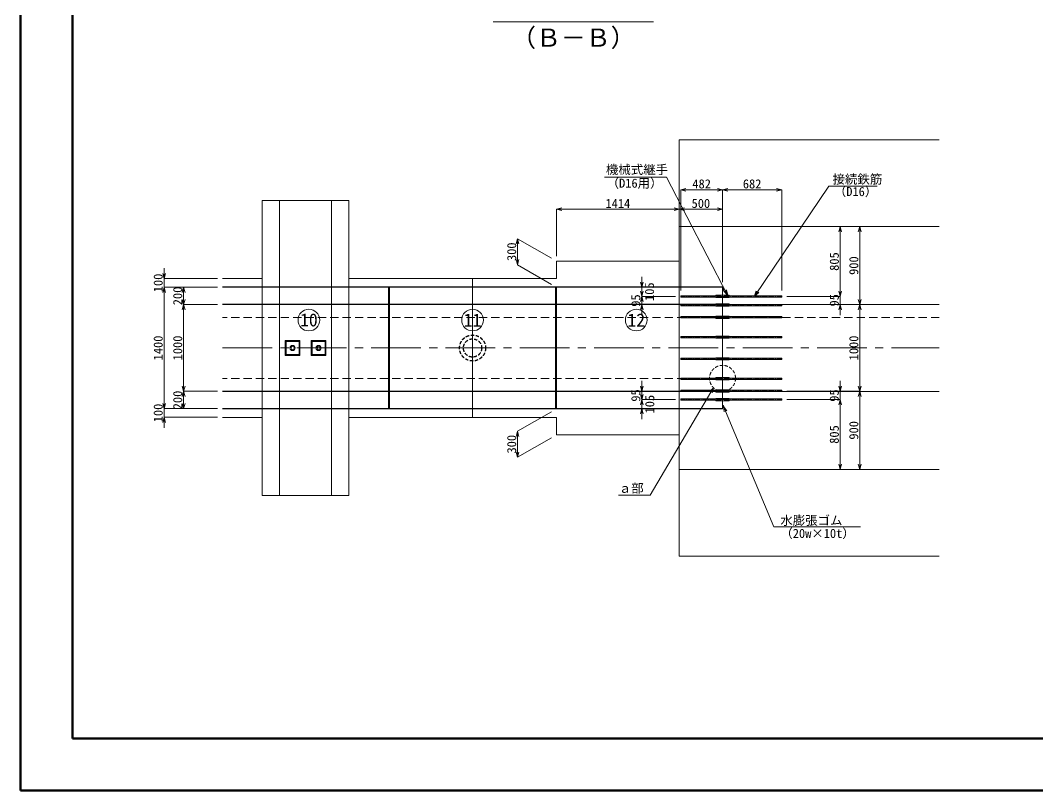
# Model space of a CAD drawing. Header units: millimetres. Extents: x 0 to 25230, y 0 to 17820.
# Drawn here: x 0 to 11733, y 0 to 8885 of the extents above; entities that cross this region are included whole.
import ezdxf
from ezdxf import colors
from ezdxf.entities.mleader import LeaderData, LeaderLine
from ezdxf.enums import TextEntityAlignment as Align
from ezdxf.math import Vec2, Vec3

# ---------------------------------------------------------------- set-up
doc = ezdxf.new("R2010")
doc.units = ezdxf.units.MM
doc.header["$LTSCALE"] = 30
doc.header["$PDMODE"] = 3
doc.header["$PDSIZE"] = -2
for name, pattern in [('CENTER2', [28.575, 19.05, -3.175, 3.175, -3.175]), ('HIDDEN', [0.375, 0.25, -0.125]), ('HIDDEN2', [4.7625, 3.175, -1.5875])]:
    doc.linetypes.add(name, pattern=pattern)
for name, color, linetype, lineweight in [('0その他', 7, 'Continuous', 13), ('0タイトル', 7, 'Continuous', 13), ('0中心線', 7, 'CENTER2', 5), ('0寸法', 7, 'Continuous', 5), ('0文字', 41, 'Continuous', 5), ('1Pca-BOX', 3, 'Continuous', 25), ('1Pca-BOX割付', 4, 'Continuous', 13), ('1アンカーボルト孔', 30, 'Continuous', 13), ('1グラウトホール', 1, 'HIDDEN2', 25), ('2均し基礎コンクリート', 140, 'Continuous', 13), ('2現場打ち・増しコン', 1, 'HIDDEN2', 13), ('3ブチルゴム等', 173, 'Continuous', 13), ('3機械式継手', 220, 'Continuous', 13), ('D-TTL', 2, 'Continuous', 50)]:
    doc.layers.add(name, color=color, linetype=linetype, lineweight=lineweight)
doc.layers.add('D-WORK作業ﾚｲﾔ', color=9, linetype='Continuous', lineweight=5, plot=False)
doc.styles.get("Standard").update_dxf_attribs({"font": 'MS Gothic.ttf'})
doc.styles.add('寸法文字', font='MS Gothic.ttf')
doc.styles.add('文字', font='MS Gothic.ttf')
doc.dimstyles.new('1／30', dxfattribs={"dimscale": 30, "dimtxt": 3.5, "dimasz": 2, "dimexe": 0, "dimexo": 2, "dimgap": 0.5, "dimtad": 1, "dimdec": 0, "dimzin": 1, "dimdsep": 46, "dimtxsty": '寸法文字', "dimblk": 'OPEN30', "dimcen": 2.5, "dimclrd": 256, "dimclre": 256, "dimclrt": 256, "dimadec": 0, "dimazin": 0, "dimtfac": 1, "dimtdec": 0, "dimtmove": 0, "dimatfit": 3, "dimldrblk": 'OPEN30', "dimfxl": 1, "dimlwd": -1, "dimlwe": -1, "dimarcsym": 0})

# ---------------------------------------------------------------- blocks, each defined once
blk = doc.blocks.new('*U28')
at = {"layer": '0中心線', "ltscale": 0.1}
blk.add_line((682, 0), (-482, 0), dxfattribs=at)
at = {"layer": '3機械式継手'}
for p, q in [((-77, 8), (-482, 8)), ((-482, -8), (-482, 8)), ((-77, -13), (-77, 13)), ((-77, 13), (-22, 13)), ((-18, 13), (-22, 13)), ((-18, 13), (0, 13)), ((0, 13), (0, -13)), ((18, 13), (0, 13)), ((0, 13), (0, -13)), ((18, 13), (22, 13)), ((77, 13), (22, 13)), ((77, -13), (77, 13)), ((77, 8), (682, 8)), ((682, -8), (682, 8)), ((-77, -8), (-482, -8)), ((-77, -13), (-22, -13)), ((-18, -13), (-22, -13)), ((-18, -13), (0, -13)), ((18, -13), (0, -13)), ((18, -13), (22, -13)), ((77, -13), (22, -13)), ((77, -8), (682, -8))]:
    blk.add_line(p, q, dxfattribs=at)
at = {"layer": '3機械式継手', "linetype": 'HIDDEN2', "ltscale": 0.6}
for p, q in [((-77, 8), (0, 8)), ((-32, -8), (-32, 8)), ((-21, -8), (-21, 8)), ((77, 8), (0, 8)), ((21, -8), (21, 8)), ((32, -8), (32, 8)), ((-77, -8), (0, -8)), ((77, -8), (0, -8))]:
    blk.add_line(p, q, dxfattribs=at)
blk = doc.blocks.new('アンカーボルト箱抜_平面')
for p, q in [((-85, -85), (-85, 85)), ((-85, 85), (85, 85)), ((-75, 75), (-85, 85)), ((-75, -75), (-75, 75)), ((-75, 75), (75, 75)), ((75, 75), (85, 85)), ((75, -75), (75, 75)), ((85, -85), (85, 85)), ((-75, -75), (-85, -85)), ((-85, -85), (85, -85)), ((-75, -75), (75, -75)), ((75, -75), (85, -85))]:
    blk.add_line(p, q)
for radius in [30, 20]:
    blk.add_circle((0, 0), radius)
blk = doc.blocks.new('_Open30')
at = {"color": 0, "linetype": 'ByBlock', "lineweight": -2}
for p, q in [((-1, 0.27), (0, 0)), ((0, 0), (-1, -0.27)), ((0, 0), (-1, 0))]:
    blk.add_line(p, q, dxfattribs=at)
blk = doc.blocks.new('*D84')
at = {"layer": '0寸法', "ltscale": 30, "transparency": 16777216}
for p, q in [((2273, 5806), (1883, 5806)), ((1883, 5746), (1883, 5666)), ((2273, 5606), (1883, 5606))]:
    blk.add_line(p, q, dxfattribs=at)
at = {"layer": 'Defpoints', "color": 0, "ltscale": 30, "transparency": 16777216}
for p in [(2333, 5806), (1883, 5606), (2333, 5606)]:
    blk.add_point(p, dxfattribs=at)
at = {"layer": '0寸法', "ltscale": 30, "transparency": 16777216, "xscale": 60, "yscale": 60, "zscale": 60}
for p, rotation in [((1883, 5806), 90), ((1883, 5606), 270)]:
    blk.add_blockref('_Open30', p, dxfattribs=dict(at, rotation=rotation))
at = {"layer": '0寸法', "ltscale": 30, "transparency": 16777216, "insert": (1815, 5706), "char_height": 105, "attachment_point": 5, "rotation": 90, "style": '寸法文字'}
blk.add_mtext('200', dxfattribs=at)
blk = doc.blocks.new('*D85')
at = {"layer": '0寸法', "ltscale": 30, "transparency": 16777216}
for p, q in [((2273, 5606), (1883, 5606)), ((1883, 5546), (1883, 4666)), ((2273, 4606), (1883, 4606))]:
    blk.add_line(p, q, dxfattribs=at)
at = {"layer": 'Defpoints', "color": 0, "ltscale": 30, "transparency": 16777216}
for p in [(2333, 5606), (1883, 4606), (2333, 4606)]:
    blk.add_point(p, dxfattribs=at)
at = {"layer": '0寸法', "ltscale": 30, "transparency": 16777216, "xscale": 60, "yscale": 60, "zscale": 60}
for p, rotation in [((1883, 5606), 90), ((1883, 4606), 270)]:
    blk.add_blockref('_Open30', p, dxfattribs=dict(at, rotation=rotation))
at = {"layer": '0寸法', "ltscale": 30, "transparency": 16777216, "insert": (1815, 5106), "char_height": 105, "attachment_point": 5, "rotation": 90, "style": '寸法文字'}
blk.add_mtext('1000', dxfattribs=at)
blk = doc.blocks.new('*D86')
at = {"layer": '0寸法', "ltscale": 30, "transparency": 16777216}
for p, q in [((2273, 4606), (1883, 4606)), ((1883, 4546), (1883, 4466)), ((2273, 4406), (1883, 4406))]:
    blk.add_line(p, q, dxfattribs=at)
at = {"layer": 'Defpoints', "color": 0, "ltscale": 30, "transparency": 16777216}
for p in [(2333, 4606), (1883, 4406), (2333, 4406)]:
    blk.add_point(p, dxfattribs=at)
at = {"layer": '0寸法', "ltscale": 30, "transparency": 16777216, "xscale": 60, "yscale": 60, "zscale": 60}
for p, rotation in [((1883, 4606), 90), ((1883, 4406), 270)]:
    blk.add_blockref('_Open30', p, dxfattribs=dict(at, rotation=rotation))
at = {"layer": '0寸法', "ltscale": 30, "transparency": 16777216, "insert": (1815, 4506), "char_height": 105, "attachment_point": 5, "rotation": 90, "style": '寸法文字'}
blk.add_mtext('200', dxfattribs=at)
blk = doc.blocks.new('*D87')
at = {"layer": '0寸法', "ltscale": 30, "transparency": 16777216}
for p, q in [((1658, 4466), (1658, 4526)), ((2273, 4406), (1658, 4406)), ((1658, 4306), (1658, 4406)), ((2273, 4306), (1658, 4306)), ((1658, 4246), (1658, 4186))]:
    blk.add_line(p, q, dxfattribs=at)
at = {"layer": 'Defpoints', "color": 0, "ltscale": 30, "transparency": 16777216}
for p in [(1658, 4406), (2333, 4406), (2333, 4306)]:
    blk.add_point(p, dxfattribs=at)
at = {"layer": '0寸法', "ltscale": 30, "transparency": 16777216, "xscale": 60, "yscale": 60, "zscale": 60}
for p, rotation in [((1658, 4406), 270), ((1658, 4306), 90)]:
    blk.add_blockref('_Open30', p, dxfattribs=dict(at, rotation=rotation))
at = {"layer": '0寸法', "ltscale": 30, "transparency": 16777216, "insert": (1590, 4356), "char_height": 105, "attachment_point": 5, "rotation": 90, "style": '寸法文字'}
blk.add_mtext('100', dxfattribs=at)
blk = doc.blocks.new('*D83')
at = {"layer": '0寸法', "ltscale": 30, "transparency": 16777216}
for p, q in [((2273, 5806), (1658, 5806)), ((1658, 4466), (1658, 5746)), ((2273, 4406), (1658, 4406))]:
    blk.add_line(p, q, dxfattribs=at)
at = {"layer": 'Defpoints', "color": 0, "ltscale": 30, "transparency": 16777216}
for p in [(1658, 5806), (2333, 5806), (2333, 4406)]:
    blk.add_point(p, dxfattribs=at)
at = {"layer": '0寸法', "ltscale": 30, "transparency": 16777216, "xscale": 60, "yscale": 60, "zscale": 60}
for p, rotation in [((1658, 5806), 90), ((1658, 4406), 270)]:
    blk.add_blockref('_Open30', p, dxfattribs=dict(at, rotation=rotation))
at = {"layer": '0寸法', "ltscale": 30, "transparency": 16777216, "insert": (1590, 5106), "char_height": 105, "attachment_point": 5, "rotation": 90, "style": '寸法文字'}
blk.add_mtext('1400', dxfattribs=at)
blk = doc.blocks.new('*D88')
at = {"layer": '0寸法', "ltscale": 30, "transparency": 16777216}
for p, q in [((1658, 5966), (1658, 6026)), ((2273, 5906), (1658, 5906)), ((1658, 5806), (1658, 5906)), ((2273, 5806), (1658, 5806)), ((1658, 5746), (1658, 5686))]:
    blk.add_line(p, q, dxfattribs=at)
at = {"layer": 'Defpoints', "color": 0, "ltscale": 30, "transparency": 16777216}
for p in [(1658, 5906), (2333, 5906), (2333, 5806)]:
    blk.add_point(p, dxfattribs=at)
at = {"layer": '0寸法', "ltscale": 30, "transparency": 16777216, "xscale": 60, "yscale": 60, "zscale": 60}
for p, rotation in [((1658, 5906), 270), ((1658, 5806), 90)]:
    blk.add_blockref('_Open30', p, dxfattribs=dict(at, rotation=rotation))
at = {"layer": '0寸法', "ltscale": 30, "transparency": 16777216, "insert": (1590, 5856), "char_height": 105, "attachment_point": 5, "rotation": 90, "style": '寸法文字'}
blk.add_mtext('100', dxfattribs=at)
blk = doc.blocks.new('*D89')
at = {"layer": '0寸法', "ltscale": 30, "transparency": 16777216}
for p, q in [((6125, 4371), (5735, 4146)), ((5735, 4086), (5735, 3906)), ((6125, 4071), (5735, 3846))]:
    blk.add_line(p, q, dxfattribs=at)
at = {"layer": 'Defpoints', "color": 0, "ltscale": 30, "transparency": 16777216}
for p in [(6185, 4406), (6185, 4106), (5735, 3846)]:
    blk.add_point(p, dxfattribs=at)
at = {"layer": '0寸法', "ltscale": 30, "transparency": 16777216, "xscale": 60, "yscale": 60, "zscale": 60}
for p, rotation in [((5735, 4146), 90), ((5735, 3846), 270)]:
    blk.add_blockref('_Open30', p, dxfattribs=dict(at, rotation=rotation))
at = {"layer": '0寸法', "ltscale": 30, "transparency": 16777216, "insert": (5667, 3996), "char_height": 105, "attachment_point": 5, "rotation": 90, "style": '寸法文字'}
blk.add_mtext('300', dxfattribs=at)
blk = doc.blocks.new('*D90')
at = {"layer": '0寸法', "ltscale": 30, "transparency": 16777216}
for p, q in [((6125, 6140), (5735, 6366)), ((5735, 6126), (5735, 6306)), ((6125, 5840), (5735, 6066))]:
    blk.add_line(p, q, dxfattribs=at)
at = {"layer": 'Defpoints', "color": 0, "ltscale": 30, "transparency": 16777216}
for p in [(5735, 6366), (6185, 6106), (6185, 5806)]:
    blk.add_point(p, dxfattribs=at)
at = {"layer": '0寸法', "ltscale": 30, "transparency": 16777216, "xscale": 60, "yscale": 60, "zscale": 60}
for p, rotation in [((5735, 6366), 90), ((5735, 6066), 270)]:
    blk.add_blockref('_Open30', p, dxfattribs=dict(at, rotation=rotation))
at = {"layer": '0寸法', "ltscale": 30, "transparency": 16777216, "insert": (5667, 6216), "char_height": 105, "attachment_point": 5, "rotation": 90, "style": '寸法文字'}
blk.add_mtext('300', dxfattribs=at)
blk = doc.blocks.new('*D91')
at = {"layer": '0寸法', "ltscale": 30, "transparency": 16777216}
for p, q in [((7167, 4666), (7167, 4726)), ((7557, 4606), (7167, 4606)), ((7167, 4606), (7167, 4511)), ((7557, 4511), (7167, 4511)), ((7167, 4451), (7167, 4391))]:
    blk.add_line(p, q, dxfattribs=at)
at = {"layer": 'Defpoints', "color": 0, "ltscale": 30, "transparency": 16777216}
for p in [(7617, 4606), (7167, 4511), (7617, 4511)]:
    blk.add_point(p, dxfattribs=at)
at = {"layer": '0寸法', "ltscale": 30, "transparency": 16777216, "xscale": 60, "yscale": 60, "zscale": 60}
for p, rotation in [((7167, 4606), 270), ((7167, 4511), 90)]:
    blk.add_blockref('_Open30', p, dxfattribs=dict(at, rotation=rotation))
at = {"layer": '0寸法', "ltscale": 30, "transparency": 16777216, "insert": (7099, 4558), "char_height": 105, "attachment_point": 5, "rotation": 90, "style": '寸法文字'}
blk.add_mtext('95', dxfattribs=at)
blk = doc.blocks.new('*D92')
at = {"layer": '0寸法', "ltscale": 30, "transparency": 16777216}
for p, q in [((7167, 4571), (7167, 4631)), ((7557, 4511), (7167, 4511)), ((7167, 4511), (7167, 4406)), ((7557, 4406), (7167, 4406)), ((7167, 4346), (7167, 4286))]:
    blk.add_line(p, q, dxfattribs=at)
at = {"layer": 'Defpoints', "color": 0, "ltscale": 30, "transparency": 16777216}
for p in [(7617, 4511), (7167, 4406), (7617, 4406)]:
    blk.add_point(p, dxfattribs=at)
at = {"layer": '0寸法', "ltscale": 30, "transparency": 16777216, "xscale": 60, "yscale": 60, "zscale": 60}
for p, rotation in [((7167, 4511), 270), ((7167, 4406), 90)]:
    blk.add_blockref('_Open30', p, dxfattribs=dict(at, rotation=rotation))
at = {"layer": '0寸法', "ltscale": 30, "transparency": 16777216, "insert": (7260, 4458), "char_height": 105, "attachment_point": 5, "rotation": 90, "style": '寸法文字'}
blk.add_mtext('105', dxfattribs=at)
blk = doc.blocks.new('*D93')
at = {"layer": '0寸法', "ltscale": 30, "transparency": 16777216}
for p, q in [((7167, 5866), (7167, 5926)), ((7557, 5806), (7167, 5806)), ((7167, 5806), (7167, 5701)), ((7557, 5701), (7167, 5701)), ((7167, 5641), (7167, 5581))]:
    blk.add_line(p, q, dxfattribs=at)
at = {"layer": 'Defpoints', "color": 0, "ltscale": 30, "transparency": 16777216}
for p in [(7617, 5806), (7167, 5701), (7617, 5701)]:
    blk.add_point(p, dxfattribs=at)
at = {"layer": '0寸法', "ltscale": 30, "transparency": 16777216, "xscale": 60, "yscale": 60, "zscale": 60}
for p, rotation in [((7167, 5806), 270), ((7167, 5701), 90)]:
    blk.add_blockref('_Open30', p, dxfattribs=dict(at, rotation=rotation))
at = {"layer": '0寸法', "ltscale": 30, "transparency": 16777216, "insert": (7257, 5755), "char_height": 105, "attachment_point": 5, "rotation": 90, "style": '寸法文字'}
blk.add_mtext('105', dxfattribs=at)
blk = doc.blocks.new('*D94')
at = {"layer": '0寸法', "ltscale": 30, "transparency": 16777216}
for p, q in [((7167, 5761), (7167, 5821)), ((7557, 5701), (7167, 5701)), ((7167, 5701), (7167, 5606)), ((7557, 5606), (7167, 5606)), ((7167, 5546), (7167, 5486))]:
    blk.add_line(p, q, dxfattribs=at)
at = {"layer": 'Defpoints', "color": 0, "ltscale": 30, "transparency": 16777216}
for p in [(7617, 5701), (7167, 5606), (7617, 5606)]:
    blk.add_point(p, dxfattribs=at)
at = {"layer": '0寸法', "ltscale": 30, "transparency": 16777216, "xscale": 60, "yscale": 60, "zscale": 60}
for p, rotation in [((7167, 5701), 270), ((7167, 5606), 90)]:
    blk.add_blockref('_Open30', p, dxfattribs=dict(at, rotation=rotation))
at = {"layer": '0寸法', "ltscale": 30, "transparency": 16777216, "insert": (7099, 5653), "char_height": 105, "attachment_point": 5, "rotation": 90, "style": '寸法文字'}
blk.add_mtext('95', dxfattribs=at)
blk = doc.blocks.new('*D95')
at = {"layer": '0寸法', "ltscale": 30, "transparency": 16777216}
for p, q in [((6185, 6166), (6185, 6706)), ((6245, 6706), (7539, 6706)), ((7599, 6166), (7599, 6706))]:
    blk.add_line(p, q, dxfattribs=at)
at = {"layer": 'Defpoints', "color": 0, "ltscale": 30, "transparency": 16777216}
for p in [(7599, 6706), (6185, 6106), (7599, 6106)]:
    blk.add_point(p, dxfattribs=at)
at = {"layer": '0寸法', "ltscale": 30, "transparency": 16777216, "xscale": 60, "yscale": 60, "zscale": 60, "rotation": 180}
blk.add_blockref('_Open30', (6185, 6706), dxfattribs=at)
at = {"layer": '0寸法', "ltscale": 30, "transparency": 16777216, "xscale": 60, "yscale": 60, "zscale": 60}
blk.add_blockref('_Open30', (7599, 6706), dxfattribs=at)
at = {"layer": '0寸法', "ltscale": 30, "transparency": 16777216, "insert": (6892, 6773), "char_height": 105, "attachment_point": 5, "style": '寸法文字'}
blk.add_mtext('1414', dxfattribs=at)
blk = doc.blocks.new('*D96')
at = {"layer": '0寸法', "ltscale": 30, "transparency": 16777216}
for p, q in [((7599, 6166), (7599, 6706)), ((7659, 6706), (8039, 6706)), ((8099, 5866), (8099, 6706))]:
    blk.add_line(p, q, dxfattribs=at)
at = {"layer": 'Defpoints', "color": 0, "ltscale": 30, "transparency": 16777216}
for p in [(8099, 6706), (7599, 6106), (8099, 5806)]:
    blk.add_point(p, dxfattribs=at)
at = {"layer": '0寸法', "ltscale": 30, "transparency": 16777216, "xscale": 60, "yscale": 60, "zscale": 60, "rotation": 180}
blk.add_blockref('_Open30', (7599, 6706), dxfattribs=at)
at = {"layer": '0寸法', "ltscale": 30, "transparency": 16777216, "xscale": 60, "yscale": 60, "zscale": 60}
blk.add_blockref('_Open30', (8099, 6706), dxfattribs=at)
at = {"layer": '0寸法', "ltscale": 30, "transparency": 16777216, "insert": (7849, 6773), "char_height": 105, "attachment_point": 5, "style": '寸法文字'}
blk.add_mtext('500', dxfattribs=at)
blk = doc.blocks.new('*D97')
at = {"layer": '0寸法', "ltscale": 30, "transparency": 16777216}
for p, q in [((7617, 5769), (7617, 6931)), ((7677, 6931), (8039, 6931)), ((8099, 5866), (8099, 6931))]:
    blk.add_line(p, q, dxfattribs=at)
at = {"layer": 'Defpoints', "color": 0, "ltscale": 30, "transparency": 16777216}
for p in [(8099, 6931), (8099, 5806), (7617, 5709)]:
    blk.add_point(p, dxfattribs=at)
at = {"layer": '0寸法', "ltscale": 30, "transparency": 16777216, "xscale": 60, "yscale": 60, "zscale": 60, "rotation": 180}
blk.add_blockref('_Open30', (7617, 6931), dxfattribs=at)
at = {"layer": '0寸法', "ltscale": 30, "transparency": 16777216, "xscale": 60, "yscale": 60, "zscale": 60}
blk.add_blockref('_Open30', (8099, 6931), dxfattribs=at)
at = {"layer": '0寸法', "ltscale": 30, "transparency": 16777216, "insert": (7858, 6998), "char_height": 105, "attachment_point": 5, "style": '寸法文字'}
blk.add_mtext('482', dxfattribs=at)
blk = doc.blocks.new('*D98')
at = {"layer": '0寸法', "ltscale": 30, "transparency": 16777216}
for p, q in [((8099, 5866), (8099, 6931)), ((8159, 6931), (8721, 6931)), ((8781, 5769), (8781, 6931))]:
    blk.add_line(p, q, dxfattribs=at)
at = {"layer": 'Defpoints', "color": 0, "ltscale": 30, "transparency": 16777216}
for p in [(8781, 6931), (8099, 5806), (8781, 5709)]:
    blk.add_point(p, dxfattribs=at)
at = {"layer": '0寸法', "ltscale": 30, "transparency": 16777216, "xscale": 60, "yscale": 60, "zscale": 60, "rotation": 180}
blk.add_blockref('_Open30', (8099, 6931), dxfattribs=at)
at = {"layer": '0寸法', "ltscale": 30, "transparency": 16777216, "xscale": 60, "yscale": 60, "zscale": 60}
blk.add_blockref('_Open30', (8781, 6931), dxfattribs=at)
at = {"layer": '0寸法', "ltscale": 30, "transparency": 16777216, "insert": (8440, 6998), "char_height": 105, "attachment_point": 5, "style": '寸法文字'}
blk.add_mtext('682', dxfattribs=at)
blk = doc.blocks.new('*D99')
at = {"layer": '0寸法', "ltscale": 30, "transparency": 16777216}
for p, q in [((8841, 6506), (9456, 6506)), ((9456, 6446), (9456, 5761)), ((8841, 5701), (9456, 5701))]:
    blk.add_line(p, q, dxfattribs=at)
at = {"layer": 'Defpoints', "color": 0, "ltscale": 30, "transparency": 16777216}
for p in [(8781, 6506), (8781, 5701), (9456, 5701)]:
    blk.add_point(p, dxfattribs=at)
at = {"layer": '0寸法', "ltscale": 30, "transparency": 16777216, "xscale": 60, "yscale": 60, "zscale": 60}
for p, rotation in [((9456, 6506), 90), ((9456, 5701), 270)]:
    blk.add_blockref('_Open30', p, dxfattribs=dict(at, rotation=rotation))
at = {"layer": '0寸法', "ltscale": 30, "transparency": 16777216, "insert": (9388, 6103), "char_height": 105, "attachment_point": 5, "rotation": 90, "style": '寸法文字'}
blk.add_mtext('805', dxfattribs=at)
blk = doc.blocks.new('*D101')
at = {"layer": '0寸法', "ltscale": 30, "transparency": 16777216}
for p, q in [((9456, 5761), (9456, 5821)), ((8841, 5701), (9456, 5701)), ((9456, 5701), (9456, 5606)), ((8841, 5606), (9456, 5606)), ((9456, 5546), (9456, 5486))]:
    blk.add_line(p, q, dxfattribs=at)
at = {"layer": 'Defpoints', "color": 0, "ltscale": 30, "transparency": 16777216}
for p in [(8781, 5701), (8781, 5606), (9456, 5606)]:
    blk.add_point(p, dxfattribs=at)
at = {"layer": '0寸法', "ltscale": 30, "transparency": 16777216, "xscale": 60, "yscale": 60, "zscale": 60}
for p, rotation in [((9456, 5701), 270), ((9456, 5606), 90)]:
    blk.add_blockref('_Open30', p, dxfattribs=dict(at, rotation=rotation))
at = {"layer": '0寸法', "ltscale": 30, "transparency": 16777216, "insert": (9388, 5656), "char_height": 105, "attachment_point": 5, "rotation": 90, "style": '寸法文字'}
blk.add_mtext('95', dxfattribs=at)
blk = doc.blocks.new('*D102')
at = {"layer": '0寸法', "ltscale": 30, "transparency": 16777216}
for p, q in [((8841, 5606), (9681, 5606)), ((9681, 5546), (9681, 4666)), ((8841, 4606), (9681, 4606))]:
    blk.add_line(p, q, dxfattribs=at)
at = {"layer": 'Defpoints', "color": 0, "ltscale": 30, "transparency": 16777216}
for p in [(8781, 5606), (8781, 4606), (9681, 4606)]:
    blk.add_point(p, dxfattribs=at)
at = {"layer": '0寸法', "ltscale": 30, "transparency": 16777216, "xscale": 60, "yscale": 60, "zscale": 60}
for p, rotation in [((9681, 5606), 90), ((9681, 4606), 270)]:
    blk.add_blockref('_Open30', p, dxfattribs=dict(at, rotation=rotation))
at = {"layer": '0寸法', "ltscale": 30, "transparency": 16777216, "insert": (9613, 5106), "char_height": 105, "attachment_point": 5, "rotation": 90, "style": '寸法文字'}
blk.add_mtext('1000', dxfattribs=at)
blk = doc.blocks.new('*D100')
at = {"layer": '0寸法', "ltscale": 30, "transparency": 16777216}
for p, q in [((8841, 6506), (9681, 6506)), ((9681, 5666), (9681, 6446)), ((8841, 5606), (9681, 5606))]:
    blk.add_line(p, q, dxfattribs=at)
at = {"layer": 'Defpoints', "color": 0, "ltscale": 30, "transparency": 16777216}
for p in [(8781, 6506), (9681, 6506), (8781, 5606)]:
    blk.add_point(p, dxfattribs=at)
at = {"layer": '0寸法', "ltscale": 30, "transparency": 16777216, "xscale": 60, "yscale": 60, "zscale": 60}
for p, rotation in [((9681, 6506), 90), ((9681, 5606), 270)]:
    blk.add_blockref('_Open30', p, dxfattribs=dict(at, rotation=rotation))
at = {"layer": '0寸法', "ltscale": 30, "transparency": 16777216, "insert": (9613, 6056), "char_height": 105, "attachment_point": 5, "rotation": 90, "style": '寸法文字'}
blk.add_mtext('900', dxfattribs=at)
blk = doc.blocks.new('*D104')
at = {"layer": '0寸法', "ltscale": 30, "transparency": 16777216}
for p, q in [((9456, 4666), (9456, 4726)), ((8841, 4606), (9456, 4606)), ((9456, 4606), (9456, 4511)), ((8841, 4511), (9456, 4511)), ((9456, 4451), (9456, 4391))]:
    blk.add_line(p, q, dxfattribs=at)
at = {"layer": 'Defpoints', "color": 0, "ltscale": 30, "transparency": 16777216}
for p in [(8781, 4606), (8781, 4511), (9456, 4511)]:
    blk.add_point(p, dxfattribs=at)
at = {"layer": '0寸法', "ltscale": 30, "transparency": 16777216, "xscale": 60, "yscale": 60, "zscale": 60}
for p, rotation in [((9456, 4606), 270), ((9456, 4511), 90)]:
    blk.add_blockref('_Open30', p, dxfattribs=dict(at, rotation=rotation))
at = {"layer": '0寸法', "ltscale": 30, "transparency": 16777216, "insert": (9388, 4557), "char_height": 105, "attachment_point": 5, "rotation": 90, "style": '寸法文字'}
blk.add_mtext('95', dxfattribs=at)
blk = doc.blocks.new('*D105')
at = {"layer": '0寸法', "ltscale": 30, "transparency": 16777216}
for p, q in [((8841, 4511), (9456, 4511)), ((9456, 4451), (9456, 3766)), ((8841, 3706), (9456, 3706))]:
    blk.add_line(p, q, dxfattribs=at)
at = {"layer": 'Defpoints', "color": 0, "ltscale": 30, "transparency": 16777216}
for p in [(8781, 4511), (8781, 3706), (9456, 3706)]:
    blk.add_point(p, dxfattribs=at)
at = {"layer": '0寸法', "ltscale": 30, "transparency": 16777216, "xscale": 60, "yscale": 60, "zscale": 60}
for p, rotation in [((9456, 4511), 90), ((9456, 3706), 270)]:
    blk.add_blockref('_Open30', p, dxfattribs=dict(at, rotation=rotation))
at = {"layer": '0寸法', "ltscale": 30, "transparency": 16777216, "insert": (9388, 4108), "char_height": 105, "attachment_point": 5, "rotation": 90, "style": '寸法文字'}
blk.add_mtext('805', dxfattribs=at)
blk = doc.blocks.new('*D103')
at = {"layer": '0寸法', "ltscale": 30, "transparency": 16777216}
for p, q in [((8841, 4606), (9681, 4606)), ((9681, 4546), (9681, 3766)), ((8841, 3706), (9681, 3706))]:
    blk.add_line(p, q, dxfattribs=at)
at = {"layer": 'Defpoints', "color": 0, "ltscale": 30, "transparency": 16777216}
for p in [(8781, 4606), (8781, 3706), (9681, 3706)]:
    blk.add_point(p, dxfattribs=at)
at = {"layer": '0寸法', "ltscale": 30, "transparency": 16777216, "xscale": 60, "yscale": 60, "zscale": 60}
for p, rotation in [((9681, 4606), 90), ((9681, 3706), 270)]:
    blk.add_blockref('_Open30', p, dxfattribs=dict(at, rotation=rotation))
at = {"layer": '0寸法', "ltscale": 30, "transparency": 16777216, "insert": (9613, 4156), "char_height": 105, "attachment_point": 5, "rotation": 90, "style": '寸法文字'}
blk.add_mtext('900', dxfattribs=at)

msp = doc.modelspace()

# ---------------------------------------------------------------- linework, layer by layer
at = {"layer": '0その他', "linetype": 'HIDDEN', "ltscale": 5}
msp.add_circle((8098.89, 4755.73), 150, dxfattribs=at)
at = {"layer": '0タイトル'}
msp.add_line((7304.41, 8866.03), (5451.72, 8866.03), dxfattribs=at)
at = {"layer": '0中心線'}
msp.add_line((2332.89, 5105.73), (10598.89, 5105.73), dxfattribs=at)
at = {"layer": '0文字'}
for centre in [(3327.89, 5428.31), (5215.89, 5428.31), (7103.89, 5428.31)]:
    msp.add_circle(centre, 125, dxfattribs=at)
at = {"layer": '1Pca-BOX'}
for p, q in [((8098.89, 5805.73), (2332.89, 5805.73)), ((8098.89, 4605.73), (2332.89, 4605.73)), ((8098.89, 4405.73), (2332.89, 4405.73))]:
    msp.add_line(p, q, dxfattribs=at)
at = {"layer": '1Pca-BOX', "ltscale": 0.2}
msp.add_line((8098.89, 5605.73), (2332.89, 5605.73), dxfattribs=at)
at = {"layer": '1Pca-BOX', "linetype": 'HIDDEN2', "lineweight": 9}
for p, q in [((8098.89, 5455.73), (2332.89, 5455.73)), ((8098.89, 4755.73), (2332.89, 4755.73))]:
    msp.add_line(p, q, dxfattribs=at)
at = {"layer": '1Pca-BOX割付'}
for p, q in [((4246.89, 5805.73), (4246.89, 4405.73)), ((4258.89, 5805.73), (4258.89, 4405.73)), ((6172.89, 5805.73), (6172.89, 4405.73)), ((6184.89, 5805.73), (6184.89, 4405.73))]:
    msp.add_line(p, q, dxfattribs=at)
at = {"layer": '1グラウトホール', "ltscale": 0.4}
for radius in [150, 105]:
    msp.add_circle((5215.89, 5105.73), radius, dxfattribs=at)
at = {"layer": '2均し基礎コンクリート'}
for p, q in [((7598.89, 6105.73), (6184.89, 6105.73)), ((2332.89, 5905.73), (2790.18, 5905.73)), ((3790.18, 5905.73), (6184.89, 5905.73)), ((2332.89, 4305.73), (2790.18, 4305.73)), ((3790.18, 4305.73), (6184.89, 4305.73)), ((7598.89, 4105.73), (6184.89, 4105.73))]:
    msp.add_line(p, q, dxfattribs=at)
at = {"layer": '2均し基礎コンクリート', "linetype": 'ByBlock'}
for p, q in [((6184.89, 6105.73), (6184.89, 5905.73)), ((6184.89, 4105.73), (6184.89, 4305.73))]:
    msp.add_line(p, q, dxfattribs=at)
at = {"layer": '2現場打ち・増しコン', "linetype": 'Continuous'}
for p, q in [((7598.89, 5105.73), (7598.89, 7505.73)), ((10598.89, 7505.73), (7598.89, 7505.73)), ((3789.89, 6805.73), (2789.89, 6805.73)), ((2989.89, 6805.73), (2989.89, 3405.73)), ((3589.89, 3405.73), (3589.89, 6805.73)), ((10598.89, 6505.73), (7598.89, 6505.73)), ((7598.89, 5805.73), (8098.89, 5805.73)), ((8098.89, 5805.73), (8098.89, 4405.73)), ((8098.89, 4605.73), (10598.89, 4605.73)), ((7598.89, 2705.73), (7598.89, 4405.73)), ((7598.89, 4405.73), (8098.89, 4405.73)), ((7598.89, 3705.73), (10598.89, 3705.73)), ((10598.89, 2705.73), (7598.89, 2705.73))]:
    msp.add_line(p, q, dxfattribs=at)
at = {"layer": '2現場打ち・増しコン', "linetype": 'Continuous', "ltscale": 100}
for p, q in [((2789.89, 6805.73), (2789.89, 3405.73)), ((3789.89, 6805.73), (3789.89, 3405.73))]:
    msp.add_line(p, q, dxfattribs=at)
at = {"layer": '2現場打ち・増しコン', "linetype": 'Continuous', "ltscale": 0.2}
for p, q in [((10598.89, 5605.73), (8098.89, 5605.73)), ((7598.89, 5105.73), (7598.89, 4405.73))]:
    msp.add_line(p, q, dxfattribs=at)
at = {"layer": '2現場打ち・増しコン', "linetype": 'HIDDEN2', "lineweight": 9}
msp.add_line((10598.89, 5455.73), (8098.89, 5455.73), dxfattribs=at)
at = {"layer": '2現場打ち・増しコン', "linetype": 'Continuous', "ltscale": 30}
msp.add_line((3789.89, 3405.73), (2789.89, 3405.73), dxfattribs=at)
at = {"layer": '3ブチルゴム等'}
for points in [[(8098.89, 5770.73), (8108.89, 5770.73), (8108.89, 5790.73), (8098.89, 5790.73)], [(8098.89, 4440.73), (8108.89, 4440.73), (8108.89, 4420.73), (8098.89, 4420.73)]]:
    msp.add_lwpolyline(points, close=True, dxfattribs=at)
at = {"layer": 'D-TTL'}
for points in [[(0, 0), (25230, 0), (25230, 17820), (0, 17820)], [(600, 600), (24630, 600), (24630, 17220), (600, 17220)]]:
    msp.add_lwpolyline(points, close=True, dxfattribs=at)
at = {"layer": 'D-WORK作業ﾚｲﾔ'}
msp.add_line((5215.89, 5905.73), (5215.89, 4305.73), dxfattribs=at)

# ---------------------------------------------------------------- block references
at = {"layer": '1アンカーボルト孔', "rotation": 270}
for p in [(3139.89, 5105.73), (3439.89, 5105.73)]:
    msp.add_blockref('アンカーボルト箱抜_平面', p, dxfattribs=at)
at = {"layer": '3機械式継手', "ltscale": 0.8}
for p in [(8098.89, 5700.73), (8098.89, 5600.73), (8098.89, 5460.73), (8098.89, 5230.73), (8098.89, 4980.73), (8098.89, 4750.73), (8098.89, 4610.73), (8098.89, 4510.73)]:
    msp.add_blockref('*U28', p, dxfattribs=at)

# ---------------------------------------------------------------- texts
at = {"layer": '0タイトル', "style": '文字'}
msp.add_text('（Ｂ－Ｂ）', height=210, dxfattribs=at).set_placement((6378.06, 8580.33), align=Align.CENTER)
at = {"layer": '0文字', "style": '文字'}
for s, p in [('（D16用）', (6762.06, 6954.4)), ('（D16）', (9382.63, 6857.99))]:
    msp.add_text(s, height=105, dxfattribs=at).set_placement(p)
for s, p in [('10', (3327.89, 5428.31)), ('11', (5215.89, 5428.31)), ('12', (7103.89, 5428.31))]:
    msp.add_text(s, height=150, dxfattribs=at).set_placement(p, align=Align.MIDDLE)
at = {"layer": '0文字', "char_height": 105, "attachment_point": 7}
for s, insert in [('機械式継手', (6754.26, 7099.33)), ('接続鉄筋', (9368.13, 6988.71))]:
    msp.add_mtext(s, dxfattribs=dict(at, insert=insert))

# ---------------------------------------------------------------- dimensions: what is measured, and where the dimension line sits
at = {"layer": '0寸法', "ltscale": 30}
for base, p1, p2, picture, middle in [((8098.89, 6930.73), (7616.89, 5708.73), (8098.89, 5805.73), '*D97', (7857.89, 6998.23)), ((7598.89, 6705.73), (6184.89, 6105.73), (7598.89, 6105.73), '*D95', (6891.89, 6773.23))]:
    dim = msp.add_linear_dim(base=base, p1=p1, p2=p2, dimstyle='1／30', dxfattribs=at)
    dim.commit()
    dim.dimension.update_dxf_attribs({"geometry": picture, "text_midpoint": middle})
for base, p1, p2, picture, middle in [((8780.89, 6930.73), (8098.89, 5805.73), (8780.89, 5708.73), '*D98', (8439.89, 6998.23)), ((8098.89, 6705.73), (7598.89, 6105.73), (8098.89, 5805.73), '*D96', (7848.89, 6773.23))]:
    dim = msp.add_linear_dim(base=base, p1=p1, p2=p2, dimstyle='1／30', override={"dimtmove": 1}, dxfattribs=at)
    dim.commit()
    dim.dimension.update_dxf_attribs({"geometry": picture, "text_midpoint": middle})
for base, p1, p2, angle, picture, middle in [((9455.89, 5700.73), (8780.89, 6505.73), (8780.89, 5700.73), 90, '*D99', (9388.39, 6103.23)), ((5734.89, 6365.54), (6184.89, 5805.73), (6184.89, 6105.73), 90, '*D90', (5667.39, 6215.54)), ((9455.89, 3705.73), (8780.89, 4510.73), (8780.89, 3705.73), 90, '*D105', (9388.39, 4108.23)), ((5734.89, 3845.92), (6184.89, 4405.73), (6184.89, 4105.73), 270, '*D89', (5667.39, 3995.92))]:
    dim = msp.add_linear_dim(base=base, p1=p1, p2=p2, angle=angle, dimstyle='1／30', dxfattribs=at)
    dim.commit()
    dim.dimension.update_dxf_attribs({"geometry": picture, "text_midpoint": middle})
for base, p1, p2, picture, middle in [((9680.89, 6505.73), (8780.89, 5605.73), (8780.89, 6505.73), '*D100', (9613.39, 6055.73)), ((1657.89, 5805.73), (2332.89, 4405.73), (2332.89, 5805.73), '*D83', (1590.39, 5105.73)), ((1882.89, 4605.73), (2332.89, 5605.73), (2332.89, 4605.73), '*D85', (1815.39, 5105.73)), ((9680.89, 4605.73), (8780.89, 5605.73), (8780.89, 4605.73), '*D102', (9613.39, 5105.73)), ((9680.89, 3705.73), (8780.89, 4605.73), (8780.89, 3705.73), '*D103', (9613.39, 4155.73))]:
    dim = msp.add_linear_dim(base=base, p1=p1, p2=p2, angle=90, dimstyle='1／30', override={"dimtmove": 1}, dxfattribs=at)
    dim.commit()
    dim.dimension.update_dxf_attribs({"geometry": picture, "text_midpoint": middle})
for base, p1, p2, override, picture, middle in [((1657.89, 5905.73), (2332.89, 5805.73), (2332.89, 5905.73), {"dimtmove": 1}, '*D88', (1657.89, 5855.73)), ((7166.89, 5700.73), (7616.89, 5805.73), (7616.89, 5700.73), {"dimtmove": 2}, '*D93', (7257.34, 5754.78)), ((9455.89, 5605.73), (8780.89, 5700.73), (8780.89, 5605.73), {"dimtmove": 2}, '*D101', (9388.39, 5655.5)), ((9455.89, 4510.73), (8780.89, 4605.73), (8780.89, 4510.73), {"dimtmove": 2}, '*D104', (9388.39, 4556.5)), ((1882.89, 4405.73), (2332.89, 4605.73), (2332.89, 4405.73), {"dimtmove": 1}, '*D86', (1882.89, 4505.73)), ((7166.89, 4405.73), (7616.89, 4510.73), (7616.89, 4405.73), {"dimtmove": 2}, '*D92', (7260.27, 4457.72))]:
    dim = msp.add_linear_dim(base=base, p1=p1, p2=p2, angle=90, dimstyle='1／30', override=override, dxfattribs=at)
    dim.commit()
    dim.dimension.update_dxf_attribs({"geometry": picture, "text_midpoint": middle, "dimtype": 160})
for base, p1, p2, picture, middle in [((1882.89, 5605.73), (2332.89, 5805.73), (2332.89, 5605.73), '*D84', (1882.89, 5705.73)), ((7166.89, 5605.73), (7616.89, 5700.73), (7616.89, 5605.73), '*D94', (7166.89, 5653.23)), ((7166.89, 4510.73), (7616.89, 4605.73), (7616.89, 4510.73), '*D91', (7166.89, 4558.23)), ((1657.89, 4405.73), (2332.89, 4305.73), (2332.89, 4405.73), '*D87', (1657.89, 4355.73))]:
    dim = msp.add_linear_dim(base=base, p1=p1, p2=p2, angle=90, dimstyle='1／30', dxfattribs=at)
    dim.commit()
    dim.dimension.update_dxf_attribs({"geometry": picture, "text_midpoint": middle, "dimtype": 160})

# ---------------------------------------------------------------- leaders
at = {"layer": '0文字'}
for points in [[(8155.59, 5714.49), (7454.19, 7077.99), (6737.23, 7077.99)], [(8469.72, 5706.54), (9325.43, 6974.16), (9883.87, 6974.16)]]:
    msp.add_leader(points, dimstyle='1／30', override={"dimscale": 30}, dxfattribs=at)
ml = msp.add_multileader_mtext('Standard', dxfattribs=at)
ml.set_content('ａ部', color=256, style='寸法文字')
ml.set_leader_properties(color=256, linetype='ByLayer', lineweight=-1)
ml.set_arrow_properties(name='OPEN30')
ml.build(insert=Vec2(0, 0))
ml.multileader.update_dxf_attribs({"text_left_attachment_type": 5, "text_right_attachment_type": 5, "dogleg_length": 0.5, "arrow_head_size": 60, "scale": 30})
ctx = ml.context
ctx.base_point, ctx.scale, ctx.char_height, ctx.arrow_head_size, ctx.landing_gap_size, ctx.plane_origin = Vec3(6899.32, 3409.2), 30, 105, 60, 60, Vec3(8066.69, 4773.67)
ctx.left_attachment, ctx.right_attachment, ctx.text_align_type = 5, 5, 2
notes = []
notes.append((ctx, [(0, (1, 1, 0), (7264.04, 3409.2), (-1, 0), 15, [(0, [(7995.15, 4647.38)], 0, [])])]))
ctx.mtext.insert, ctx.mtext.alignment, ctx.mtext.flow_direction = Vec3(7189.04, 3540.53), 3, 5
ml = msp.add_multileader_mtext('Standard', dxfattribs=at)
ml.set_content('水膨張ゴム\\P（20w×10t）', color=256, style='寸法文字')
ml.set_leader_properties(color=256, linetype='ByLayer', lineweight=-1)
ml.set_arrow_properties(name='OPEN30')
ml.build(insert=Vec2(0, 0))
ml.multileader.update_dxf_attribs({"text_left_attachment_type": 6, "text_right_attachment_type": 6, "dogleg_length": 0.5, "arrow_head_size": 60, "scale": 30})
ctx = ml.context
ctx.base_point, ctx.scale, ctx.char_height, ctx.arrow_head_size, ctx.landing_gap_size, ctx.plane_origin = Vec3(8705.64, 3043.98), 30, 105, 60, 60, Vec3(7784.45, 2652.47)
ctx.left_attachment, ctx.right_attachment = 6, 6
notes.append((ctx, [(0, (1, 1, 0), (8690.64, 3043.98), (1, 0), 15, [(0, [(8108.89, 4430.73)], 0, [])])]))
ctx.mtext.insert, ctx.mtext.line_spacing_factor, ctx.mtext.flow_direction = Vec3(8765.64, 3169.98), 0.857143, 5
for ctx, leaders in notes:
    for number, flags, end, landing, length, lines in leaders:
        leader = LeaderData()
        leader.index, (leader.has_last_leader_line, leader.has_dogleg_vector, leader.attachment_direction) = number, flags
        leader.last_leader_point, leader.dogleg_vector, leader.dogleg_length = Vec3(end), Vec3(landing), length
        for number, points, colour, breaks in lines:
            line = LeaderLine()
            line.index, line.vertices, line.color, line.breaks = number, Vec3.list(points), colors.encode_raw_color(colour), breaks
            leader.lines.append(line)
        ctx.leaders.append(leader)

doc.saveas('drawing.dxf')
